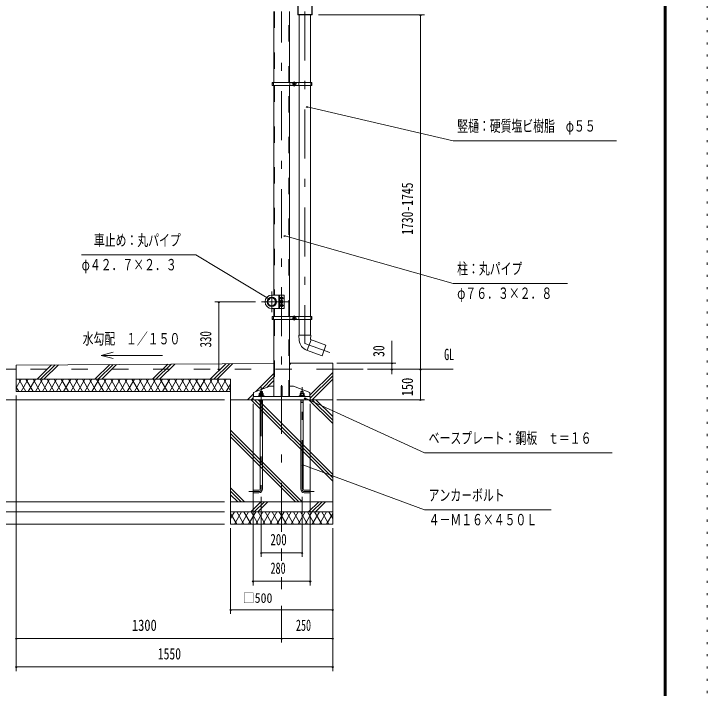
# Model space of a CAD drawing. Units: millimetres, scale not verified, with parts at other scales. Extents: x -22989 to 22993, y -10500 to 10500.
# Drawn here: x 14502 to 22993, y -2815 to 5449 of the extents above; entities that cross this region are included whole.
import ezdxf
from ezdxf.enums import TextEntityAlignment as Align

# ---------------------------------------------------------------- set-up
doc = ezdxf.new("R2010")
doc.units = ezdxf.units.MM
doc.header["$LTSCALE"] = 50
for name, pattern in [('USER2', [10, 4, -6]), ('USER3', [24, 12, -5, 2, -5]), ('USER4', [3, 0.5, -2.5])]:
    doc.linetypes.add(name, pattern=pattern)
for name, color, linetype, lineweight in [('0-6_2-02BOLD', 7, 'Continuous', 18), ('0-7_2-12HIDDEN', 3, 'USER2', 18), ('0-8_2-22CENTER', 3, 'USER3', 18), ('0-9_2-42THIN', 4, 'Continuous', 18), ('0-A_2-52DIM', 3, 'Continuous', 18), ('0-B_2-62HATCH', 2, 'Continuous', 18), ('0-C_F-F1PAPER', 5, 'Continuous', 18), ('0-D_F-E_J_ADD', 5, 'USER4', 18)]:
    doc.layers.add(name, color=color, linetype=linetype, lineweight=lineweight)
doc.styles.add('ＭＳ ゴシック', font='')
doc.styles.get('ＭＳ ゴシック').set_extended_font_data('MS Gothic')

msp = doc.modelspace()

# ---------------------------------------------------------------- linework, layer by layer
at = {"layer": '0-6_2-02BOLD'}
for p, q in [((17686.4, 5477.35), (17686.4, 4609.93)), ((17877.15, 4609.93), (17877.15, 5477.35)), ((17996.54, 4609.93), (17996.54, 5437.25)), ((18134.04, 5437.25), (18134.04, 4609.93)), ((17682.41, 4589.93), (17667.16, 4589.93)), ((17682.41, 4609.93), (17682.41, 4569.93)), ((17881.15, 4569.93), (17881.15, 4609.93)), ((17992.54, 4569.93), (17992.54, 4609.93)), ((18138.04, 4609.93), (18138.04, 4569.93)), ((18153.29, 4589.93), (18138.04, 4589.93)), ((17686.4, 4569.93), (17686.4, 2002.43)), ((17877.15, 1741.42), (17877.15, 4569.93)), ((17996.54, 1741.42), (17996.54, 4569.93)), ((18134.04, 4569.93), (18134.04, 1741.42)), ((17756.78, 1837.43), (17756.78, 2002.43)), ((17714.78, 1927.43), (17717.53, 1927.43)), ((17717.53, 1912.43), (17714.78, 1912.43)), ((17756.78, 1934.37), (17768.01, 1934.37)), ((17768.01, 1927.15), (17756.78, 1927.15)), ((17756.78, 1912.71), (17768.01, 1912.71)), ((17781.78, 1927.43), (17769.28, 1927.43)), ((17769.28, 1912.43), (17781.78, 1912.43)), ((17790.51, 1927.15), (17781.78, 1927.15)), ((17781.78, 1912.71), (17790.51, 1912.71)), ((17686.4, 1837.43), (17686.4, 1741.42)), ((17682.41, 1721.42), (17667.16, 1721.42)), ((17682.41, 1741.42), (17682.41, 1701.42)), ((17686.4, 1701.42), (17686.4, 759.93)), ((17877.15, 759.93), (17877.15, 1701.42)), ((17881.15, 1701.42), (17881.15, 1741.42)), ((17992.54, 1701.42), (17992.54, 1741.42)), ((17996.54, 1512.77), (17996.54, 1701.42)), ((18134.04, 1701.42), (18134.04, 1512.77)), ((18138.04, 1741.42), (18138.04, 1701.42)), ((18153.29, 1721.42), (18138.04, 1721.42)), ((18141.54, 1455.04), (18094.52, 1325.83)), ((14531.77, 1094.93), (14156.77, 1094.93)), ((18406.77, 1094.93), (18781.77, 1094.93)), ((17156.77, 969.93), (14531.77, 969.93)), ((17156.77, 969.93), (17156.77, -805.07)), ((17774.28, 759.93), (17774.28, 884.93)), ((17519.51, 773.18), (17519.51, 795.92)), ((17524.28, 765.68), (17531.78, 773.18)), ((17539.28, 773.18), (17531.78, 765.68)), ((17544.05, 795.92), (17544.05, 773.18)), ((17546.78, 816.41), (17546.78, 798.18)), ((18019.51, 773.18), (18019.51, 795.92)), ((18031.78, 765.68), (18024.28, 773.18)), ((18031.78, 773.18), (18039.28, 765.68)), ((18044.05, 795.92), (18044.05, 773.18)), ((18046.78, 816.41), (18046.78, 798.18)), ((17156.77, 719.93), (18406.77, 719.93)), ((17516.78, -377.57), (17516.78, 719.93)), ((17516.78, 686.18), (17546.77, 686.18)), ((17546.77, 719.93), (17546.77, -377.57)), ((18016.77, 719.93), (18016.77, -377.57)), ((18046.78, 686.18), (18016.77, 686.18)), ((18046.78, -377.57), (18046.78, 719.93)), ((17431.77, -420.07), (17504.27, -420.07)), ((18406.77, -530.07), (17156.77, -530.07)), ((17156.77, -655.07), (18406.77, -655.07))]:
    msp.add_line(p, q, dxfattribs=at)
for points in [[(17984.27, 5549.75), (17981.28, 5549.75), (17981.28, 5437.25), (18156.28, 5437.25), (18156.28, 5549.75), (18153.27, 5549.75), (18153.27, 5445.25), (18148.28, 5440.25), (17989.28, 5440.25), (17984.27, 5445.25)], [(18153.29, 4569.93), (17667.16, 4569.93), (17667.16, 4609.93), (18153.29, 4609.93)], [(17949.35, 4597.15), (17949.35, 4582.71), (17936.85, 4575.49), (17924.35, 4582.71), (17924.35, 4597.15), (17936.85, 4604.36)], [(17769.28, 1972.15), (17769.28, 1957.71), (17781.78, 1950.5), (17794.28, 1957.71), (17794.28, 1972.15), (17781.78, 1979.36)], [(17714.78, 1912.43), (17714.78, 1927.43), (17712.28, 1924.93), (17712.28, 1914.93)], [(17769.28, 1882.15), (17769.28, 1867.71), (17781.78, 1860.5), (17794.28, 1867.71), (17794.28, 1882.15), (17781.78, 1889.36)], [(17791.78, 1907.68), (17790.51, 1905.5), (17781.78, 1905.5), (17781.78, 1934.37), (17790.51, 1934.37), (17791.78, 1932.18)], [(18153.29, 1701.42), (17667.16, 1701.42), (17667.16, 1741.42), (18153.29, 1741.42)], [(17949.35, 1728.64), (17949.35, 1714.21), (17936.85, 1706.99), (17924.35, 1714.21), (17924.35, 1728.64), (17936.85, 1735.86)]]:
    msp.add_lwpolyline(points, close=True, dxfattribs=at)
for points in [[(17661.78, 2002.43), (17811.77, 2002.43), (17811.77, 1837.43), (17661.78, 1837.43)], [(17768.01, 1934.37), (17769.28, 1932.18), (17769.28, 1907.68), (17768.01, 1905.5), (17756.78, 1905.5)], [(18087.6, 1328.35), (18277.04, 1259.4), (18324.06, 1388.61), (18134.04, 1457.77), (18139.04, 1512.77), (17991.55, 1512.77), (17997.7, 1445.1)], [(17686.4, 1165.28), (14531.77, 1144.93), (14531.77, 819.93), (17156.77, 819.93)], [(17156.77, -805.07), (18406.77, -805.07), (18406.77, 1169.93), (17877.15, 1166.51)], [(17436.4, 759.93), (17436.4, 809.93), (17636.4, 884.93), (17686.4, 884.93)], [(17774.28, 884.93), (17789.28, 884.93), (17789.28, 759.93)], [(17877.15, 884.93), (17927.15, 884.93), (18127.15, 809.93), (18127.15, 759.93)], [(17566.78, 759.93), (17566.78, 765.68), (17496.78, 765.68), (17496.78, 759.93)], [(17504.91, 765.68), (17504.91, 773.18), (17558.65, 773.18), (17558.65, 765.68)], [(17556.32, 773.18), (17556.32, 795.92), (17552.4, 798.18), (17511.16, 798.18), (17507.24, 795.92), (17507.24, 773.18)], [(17516.78, 798.18), (17516.78, 816.41), (17546.78, 816.41), (17541.78, 821.41), (17521.78, 821.41), (17516.78, 816.41)], [(18066.78, 759.93), (18066.78, 765.68), (17996.78, 765.68), (17996.78, 759.93)], [(18004.9, 765.68), (18004.9, 773.18), (18058.65, 773.18), (18058.65, 765.68)], [(18056.32, 773.18), (18056.32, 795.92), (18052.4, 798.18), (18011.15, 798.18), (18007.24, 795.92), (18007.24, 773.18)], [(18016.78, 798.18), (18016.78, 816.41), (18046.78, 816.41), (18041.78, 821.41), (18021.78, 821.41), (18016.78, 816.41)], [(18131.78, 719.93), (18131.78, 759.93), (17431.78, 759.93), (17431.78, 719.93)], [(17504.27, -390.07), (17431.77, -390.07), (17431.77, -420.07)], [(18059.27, -420.07), (18131.77, -420.07), (18131.77, -390.07), (18059.27, -390.07)]]:
    msp.add_lwpolyline(points, dxfattribs=at)
for centre, radius in [((17936.85, 4589.93), 15.62), ((17936.85, 4589.93), 12.25), ((17661.78, 1919.93), 56.25), ((17658.9, 1919.93), 53.38), ((17658.9, 1919.93), 47.62), ((17781.78, 1964.93), 15.62), ((17781.78, 1964.93), 12.25), ((17781.78, 1874.93), 15.62), ((17781.78, 1874.93), 12.25), ((17936.85, 1721.42), 15.62), ((17936.85, 1721.42), 12.25)]:
    msp.add_circle(centre, radius, dxfattribs=at)
for centre, radius, start, end in [((17661.78, 1919.93), 82.5, 90, 270), ((17763.48, 1930.76), 5.79, 321.46857, 360), ((17748, 1919.93), 21.27, 340.17088, 19.83133), ((17763.48, 1909.1), 5.79, 0, 38.54623), ((17770.5, 1919.93), 21.27, 340.16867, 19.82912), ((17785.98, 1909.1), 5.79, 0, 38.53143), ((17785.99, 1930.76), 5.79, 321.45377, 0), ((18134.63, 1457.55), 137.5, 185.19513, 249.99989), ((17513.37, 788.72), 9.46, 49.5701, 90), ((17531.78, 763.73), 34.45, 69.13593, 110.86406), ((17550.19, 788.72), 9.46, 90, 130.42989), ((18013.38, 788.72), 9.46, 49.57011, 90), ((18031.78, 763.73), 34.45, 69.13594, 110.86407), ((18050.18, 788.72), 9.46, 90, 130.4299), ((17504.27, -377.57), 42.5, 270, 0), ((17504.27, -377.57), 12.5, 270, 0), ((18059.27, -377.57), 42.5, 180, 270), ((18059.27, -377.57), 12.5, 180, 270)]:
    msp.add_arc(centre, radius, start, end, dxfattribs=at)
at = {"layer": '0-7_2-12HIDDEN'}
for p, q in [((17693.4, 5477.35), (17693.4, 4609.93)), ((17870.15, 4609.93), (17870.15, 5477.35)), ((17693.4, 4569.93), (17693.4, 2002.43)), ((17870.15, 1741.42), (17870.15, 4569.93)), ((17748.78, 2002.43), (17748.78, 1837.43)), ((17693.4, 1741.42), (17693.4, 1837.43)), ((17693.4, 1701.42), (17693.4, 759.93)), ((17870.15, 759.93), (17870.15, 1701.42)), ((18406.77, 1094.93), (14531.77, 1094.93))]:
    msp.add_line(p, q, dxfattribs=at)
at = {"layer": '0-8_2-22CENTER'}
for p, q in [((17781.78, -899.96), (17781.78, 5477.35)), ((17968.1, 4589.93), (17905.6, 4589.93)), ((17936.85, 4621.18), (17936.85, 4558.68)), ((17661.78, 1794.93), (17661.78, 2044.93)), ((17813.03, 1964.93), (17750.52, 1964.93)), ((17536.78, 1919.93), (17861.78, 1919.93)), ((17750.52, 1874.93), (17814.66, 1874.93)), ((17905.6, 1721.42), (17968.1, 1721.42)), ((17936.85, 1690.18), (17936.85, 1752.67)), ((17531.78, 872.67), (17531.78, -377.57)), ((18031.77, -377.57), (18031.77, 872.67)), ((17504.27, -405.07), (17381.78, -405.07)), ((18059.27, -405.07), (18181.77, -405.07))]:
    msp.add_line(p, q, dxfattribs=at)
msp.add_lwpolyline([(18065.29, 5477.35), (18065.29, 1409.63), (18372.15, 1297.94)], dxfattribs=at)
for centre, start, end in [((17504.27, -377.57), 270, 0), ((18059.27, -377.57), 180, 270)]:
    msp.add_arc(centre, 27.5, start, end, dxfattribs=at)
at = {"layer": '0-9_2-42THIN'}
for p, q in [((17712.78, 1925.43), (17717.76, 1925.43)), ((17717.76, 1914.43), (17712.78, 1914.43)), ((17781.78, 1925.43), (17769.28, 1925.43)), ((17769.28, 1914.43), (17781.78, 1914.43)), ((17520.53, 798.18), (17520.53, 820.16)), ((17543.03, 820.16), (17543.03, 798.18)), ((18020.53, 820.16), (18020.53, 798.18)), ((18043.03, 798.18), (18043.03, 820.16))]:
    msp.add_line(p, q, dxfattribs=at)
for points in [[(17520.53, 719.93), (17520.53, 686.18), (17516.78, 679.69)], [(17546.77, 679.69), (17543.03, 686.18), (17543.03, 719.93)], [(18020.52, 719.93), (18020.52, 686.18), (18016.77, 679.69)], [(18046.78, 679.69), (18043.03, 686.18), (18043.03, 719.93)]]:
    msp.add_lwpolyline(points, dxfattribs=at)
at = {"layer": '0-A_2-52DIM'}
for p, q in [((19531.78, 5437.25), (18234.27, 5437.25)), ((19491.78, 5437.25), (19471.78, 5437.25)), ((19481.78, 5437.25), (19481.78, 719.93)), ((18103.38, 4310.98), (18083.38, 4310.98)), ((17830.47, 2730.46), (17810.47, 2730.46)), ((17634.86, 1956.41), (17614.86, 1956.41)), ((16961.78, 1919.93), (17461.78, 1919.93)), ((17021.78, 1919.93), (17001.78, 1919.93)), ((17011.78, 1094.93), (17011.78, 1919.93)), ((19131.78, 1032.16), (19131.78, 1439.93)), ((15572.54, 1262.63), (15717.43, 1301.46)), ((18456.77, 1169.93), (19181.77, 1169.93)), ((19141.78, 1169.93), (19121.78, 1169.93)), ((17021.78, 1094.93), (17001.78, 1094.93)), ((18831.77, 1094.93), (19881.78, 1094.93)), ((19141.78, 1094.93), (19121.78, 1094.93)), ((19491.78, 1094.93), (19471.78, 1094.93)), ((14531.77, 769.93), (14531.77, -2605.07)), ((17081.77, 719.93), (13056.78, 719.93)), ((18077.85, 737.94), (18057.85, 737.94)), ((19531.78, 719.93), (18456.77, 719.93)), ((19491.78, 719.93), (19471.78, 719.93)), ((17431.77, -1555.07), (17431.77, 669.93)), ((18131.78, 669.93), (18131.78, -1555.07)), ((18049.47, -76.73), (18029.47, -76.73)), ((17531.78, -470.07), (17531.78, -1205.07)), ((18031.77, -1205.07), (18031.77, -470.07)), ((17081.77, -530.07), (13406.77, -530.07)), ((13406.77, -655.07), (17081.77, -655.07)), ((12706.77, -805.07), (17081.77, -805.07)), ((17156.77, -855.07), (17156.77, -1905.07)), ((18406.77, -2605.07), (18406.77, -855.07)), ((17541.78, -1155.07), (17521.78, -1155.07)), ((17531.78, -1155.07), (18031.77, -1155.07)), ((17781.78, -1255.37), (17781.78, -1105.07)), ((18041.78, -1155.07), (18021.78, -1155.07)), ((17441.77, -1505.07), (17421.77, -1505.07)), ((18131.78, -1505.07), (17431.77, -1505.07)), ((17781.78, -1603.58), (17781.78, -1455.07)), ((18141.78, -1505.07), (18121.78, -1505.07)), ((17166.77, -1855.07), (17146.77, -1855.07)), ((17156.77, -1855.07), (18406.77, -1855.07)), ((17781.78, -2255.07), (17781.78, -1805.07)), ((18416.77, -1855.07), (18396.77, -1855.07)), ((14541.77, -2205.07), (14521.77, -2205.07)), ((18406.77, -2205.07), (14531.77, -2205.07)), ((17791.78, -2205.07), (17771.78, -2205.07)), ((18416.77, -2205.07), (18396.77, -2205.07)), ((14541.77, -2555.07), (14521.77, -2555.07)), ((14531.77, -2555.07), (18406.77, -2555.07)), ((18416.77, -2555.07), (18396.77, -2555.07))]:
    msp.add_line(p, q, dxfattribs=at)
for points in [[(21881.78, 3894.93), (19881.78, 3894.93), (18093.38, 4310.98)], [(17820.47, 2730.46), (19881.78, 2144.93), (21281.78, 2144.93)], [(17624.86, 1956.41), (16731.78, 2494.93), (15331.77, 2494.93)], [(15717.43, 1223.81), (15572.54, 1262.63), (16322.54, 1262.63)], [(18067.85, 737.94), (19531.78, 69.93), (21831.78, 69.93)], [(21081.77, -630.07), (19531.78, -630.07), (18039.47, -76.73)]]:
    msp.add_lwpolyline(points, dxfattribs=at)
for centre in [(19481.78, 5437.25), (18093.38, 4310.98), (17820.47, 2730.46), (17624.86, 1956.41), (17011.78, 1919.93), (19131.78, 1169.93), (17011.78, 1094.93), (19131.78, 1094.93), (19481.78, 1094.93), (18067.85, 737.94), (19481.78, 719.93), (18039.47, -76.73), (17531.78, -1155.07), (18031.78, -1155.07), (17431.77, -1505.07), (18131.78, -1505.07), (17156.77, -1855.07), (18406.77, -1855.07), (14531.77, -2205.07), (17781.78, -2205.07), (18406.77, -2205.07), (14531.77, -2555.07), (18406.77, -2555.07)]:
    msp.add_arc(centre, 10, 180, 0, dxfattribs=at)
at = {"layer": '0-B_2-62HATCH'}
for p, q in [((14785.92, 969.93), (14963.71, 1147.72)), ((15006.41, 1147.99), (14828.35, 969.93)), ((14870.78, 969.93), (15049.11, 1148.27)), ((15493.03, 969.93), (15675.41, 1152.31)), ((15535.46, 969.93), (15718.11, 1152.59)), ((15760.81, 1152.86), (15577.88, 969.93)), ((16200.14, 969.93), (16387.11, 1156.9)), ((16429.81, 1157.18), (16242.56, 969.93)), ((16284.99, 969.93), (16472.51, 1157.45)), ((16907.24, 969.93), (17098.8, 1161.49)), ((17141.51, 1161.77), (16949.67, 969.93)), ((16992.1, 969.93), (17184.21, 1162.04)), ((17877.15, 1147.88), (17895.91, 1166.63)), ((17465.12, 820.7), (17686.4, 1041.98)), ((18127.15, 775.62), (18406.77, 1055.25)), ((14531.77, 865.76), (14591.91, 969.93)), ((14563.05, 969.93), (14649.65, 819.93)), ((14678.52, 969.93), (14591.91, 819.93)), ((14736.25, 819.93), (14649.65, 969.93)), ((14678.52, 819.93), (14765.12, 969.93)), ((14822.85, 819.93), (14736.25, 969.93)), ((14851.72, 969.93), (14765.12, 819.93)), ((14822.86, 969.93), (14909.46, 819.93)), ((14938.33, 969.93), (14851.72, 819.93)), ((14996.06, 819.93), (14909.46, 969.93)), ((14938.33, 819.93), (15024.93, 969.93)), ((14996.06, 969.93), (15082.66, 819.93)), ((15111.53, 969.93), (15024.93, 819.93)), ((15169.26, 819.93), (15082.66, 969.93)), ((15111.53, 819.93), (15198.13, 969.93)), ((15169.26, 969.93), (15255.87, 819.93)), ((15284.73, 969.93), (15198.13, 819.93)), ((15342.47, 819.93), (15255.87, 969.93)), ((15284.73, 819.93), (15371.34, 969.93)), ((15342.47, 969.93), (15429.07, 819.93)), ((15457.94, 969.93), (15371.34, 819.93)), ((15515.68, 819.93), (15429.07, 969.93)), ((15457.94, 819.93), (15544.54, 969.93)), ((15602.28, 819.93), (15515.68, 969.93)), ((15631.15, 969.93), (15544.54, 819.93)), ((15602.28, 969.93), (15688.88, 819.93)), ((15717.75, 969.93), (15631.15, 819.93)), ((15775.48, 819.93), (15688.88, 969.93)), ((15717.75, 819.93), (15804.35, 969.93)), ((15775.48, 969.93), (15862.09, 819.93)), ((15890.95, 969.93), (15804.35, 819.93)), ((15948.69, 819.93), (15862.09, 969.93)), ((15890.95, 819.93), (15977.56, 969.93)), ((15948.69, 969.93), (16035.29, 819.93)), ((16064.16, 969.93), (15977.56, 819.93)), ((16121.89, 819.93), (16035.29, 969.93)), ((16064.16, 819.93), (16150.76, 969.93)), ((16121.89, 969.93), (16208.5, 819.93)), ((16237.36, 969.93), (16150.76, 819.93)), ((16295.1, 819.93), (16208.5, 969.93)), ((16237.36, 819.93), (16323.97, 969.93)), ((16295.1, 969.93), (16381.7, 819.93)), ((16410.57, 969.93), (16323.97, 819.93)), ((16468.3, 819.93), (16381.7, 969.93)), ((16410.57, 819.93), (16497.17, 969.93)), ((16468.3, 969.93), (16554.91, 819.93)), ((16583.77, 969.93), (16497.17, 819.93)), ((16641.51, 819.93), (16554.91, 969.93)), ((16583.77, 819.93), (16670.38, 969.93)), ((16641.51, 969.93), (16728.11, 819.93)), ((16756.98, 969.93), (16670.38, 819.93)), ((16814.71, 819.93), (16728.11, 969.93)), ((16756.98, 819.93), (16843.58, 969.93)), ((16814.71, 969.93), (16901.32, 819.93)), ((16930.18, 969.93), (16843.58, 819.93)), ((16901.32, 969.93), (16987.92, 819.93)), ((16930.18, 819.93), (17016.79, 969.93)), ((17074.52, 819.93), (16987.92, 969.93)), ((17016.79, 819.93), (17103.39, 969.93)), ((17074.52, 969.93), (17156.77, 827.47)), ((17686.4, 999.55), (17533, 846.16)), ((17600.88, 871.61), (17686.4, 957.13)), ((18406.77, 1012.82), (18131.78, 737.83)), ((18156.31, 719.93), (18406.77, 970.39)), ((14563.05, 819.93), (14531.77, 874.1)), ((17103.39, 819.93), (17156.77, 912.4)), ((17436.4, 791.98), (17364.35, 719.93)), ((17406.78, 719.93), (17431.78, 744.93)), ((18406.77, -279.6), (17407.24, 719.93)), ((17449.67, 719.93), (18406.77, -237.17)), ((18406.77, -194.75), (17492.09, 719.93)), ((18114.35, 719.93), (18406.77, 427.5)), ((18406.77, 469.93), (18156.78, 719.93)), ((18199.2, 719.93), (18406.77, 512.36)), ((17156.77, 348.14), (18034.99, -530.07)), ((17992.56, -530.07), (17156.77, 305.72)), ((17156.77, 263.29), (17950.13, -530.07)), ((17327.88, -530.07), (17156.77, -358.96)), ((17156.77, -401.39), (17285.46, -530.07)), ((17243.03, -530.07), (17156.77, -443.82)), ((17403.56, -655.07), (17528.56, -530.07)), ((17570.99, -530.07), (17445.99, -655.07)), ((17488.42, -655.07), (17613.42, -530.07)), ((18110.67, -655.07), (18235.67, -530.07)), ((18278.1, -530.07), (18153.1, -655.07)), ((18195.52, -655.07), (18320.52, -530.07)), ((17156.77, -737.6), (17204.43, -655.07)), ((17233.29, -805.07), (17156.77, -672.54)), ((17291.03, -655.07), (17204.43, -805.07)), ((17233.29, -655.07), (17319.9, -805.07)), ((17291.03, -805.07), (17377.63, -655.07)), ((17406.5, -805.07), (17319.89, -655.07)), ((17464.23, -655.07), (17377.63, -805.07)), ((17493.1, -805.07), (17406.5, -655.07)), ((17550.83, -655.07), (17464.23, -805.07)), ((17579.7, -805.07), (17493.1, -655.07)), ((17637.44, -655.07), (17550.83, -805.07)), ((17579.7, -655.07), (17666.31, -805.07)), ((17637.44, -805.07), (17724.04, -655.07)), ((17752.91, -805.07), (17666.31, -655.07)), ((17810.64, -655.07), (17724.04, -805.07)), ((17752.91, -655.07), (17839.51, -805.07)), ((17810.64, -805.07), (17897.25, -655.07)), ((17926.11, -805.07), (17839.51, -655.07)), ((17983.85, -655.07), (17897.25, -805.07)), ((17926.11, -655.07), (18012.72, -805.07)), ((17983.85, -805.07), (18070.45, -655.07)), ((18099.32, -805.07), (18012.71, -655.07)), ((18157.05, -655.07), (18070.45, -805.07)), ((18099.32, -655.07), (18185.92, -805.07)), ((18157.05, -805.07), (18243.66, -655.07)), ((18272.52, -805.07), (18185.92, -655.07)), ((18330.26, -655.07), (18243.66, -805.07)), ((18272.52, -655.07), (18359.13, -805.07)), ((18330.26, -805.07), (18406.77, -672.54)), ((18406.77, -737.6), (18359.13, -655.07))]:
    msp.add_line(p, q, dxfattribs=at)
at = {"layer": '0-C_F-F1PAPER'}
for points in [[(22493.19, -10000), (-6206.81, -10000), (-6206.81, 10100), (22493.19, 10100)], [(22490.68, -9997.5), (22490.68, 10097.5), (-6204.31, 10097.5), (-6204.31, -9997.5)], [(22488.19, -9995), (-6201.81, -9995), (-6201.81, 10095), (22488.19, 10095)], [(22485.69, -9992.5), (22485.69, 10092.5), (-6199.31, 10092.5), (-6199.31, -9992.5)], [(22483.19, -9990), (-6196.81, -9990), (-6196.81, 10090), (22483.19, 10090)], [(22480.69, -9987.5), (22480.69, 10087.5), (-6194.31, 10087.5), (-6194.31, -9987.5)], [(22478.18, -9985), (-6191.81, -9985), (-6191.81, 10085), (22478.18, 10085)], [(22475.69, -9982.5), (-6189.31, -9982.5), (-6189.31, 10082.5), (22475.69, 10082.5)], [(22473.19, -9980), (22473.19, 10080), (-6186.81, 10080), (-6186.81, -9980)], [(22470.69, -9977.5), (22470.69, 10077.5), (-6184.31, 10077.5), (-6184.31, -9977.5)], [(22468.19, -9975), (22468.19, 10075), (-6181.81, 10075), (-6181.81, -9975)]]:
    msp.add_lwpolyline(points, close=True, dxfattribs=at)
at = {"layer": '0-D_F-E_J_ADD'}
msp.add_lwpolyline([(22993.19, -10500), (-6706.81, -10500), (-6706.81, 10500), (22993.19, 10500)], close=True, dxfattribs=at)

# ---------------------------------------------------------------- texts
at = {"layer": '0-A_2-52DIM', "color": 7, "style": 'ＭＳ ゴシック'}
for s, height, width, p in [('竪樋：硬質塩ビ樹脂\u3000φ５５', 139.3, 0.7, (19931.78, 3963.93)), ('車止め：丸パイプ', 139.3, 0.7, (15481.77, 2563.93)), ('φ４２．７×２．３', 139.3, 0.7, (15331.77, 2263.93)), ('柱：丸パイプ', 139.3, 0.7, (19931.78, 2213.93)), ('φ７６．３×２．８', 139.3, 0.7, (19931.78, 1913.93)), ('水勾配\u3000１／１５０', 139.3, 0.7, (15344.08, 1356.63)), ('GL', 139.3, 0.65, (19771.77, 1163.93)), ('ベースプレート：鋼板\u3000ｔ＝１６', 139.3, 0.7, (19581.78, 138.93)), ('アンカ－ボルト', 139.3, 0.7, (19581.77, -561.07)), ('４－Ｍ１６×４５０Ｌ', 139.3, 0.7, (19581.77, -861.07)), ('200', 139.3, 0.7, (17644.12, -1105.07)), ('280', 139.3, 0.65, (17645.53, -1455.07)), ('□500', 118.4, 0.9, (17305.73, -1805.07)), ('1300', 139.3, 0.8, (15948.47, -2155.07)), ('250', 139.3, 0.65, (17957.08, -2155.07)), ('1550', 139.3, 0.75, (16264.83, -2505.07))]:
    msp.add_text(s, height=height, dxfattribs=dict(at, width=width)).set_placement(p, align=Align.BOTTOM_LEFT)
for s, width, p in [('1730-1745', 0.75, (19431.78, 2742.04)), ('330', 0.7, (16961.78, 1361.69)), ('30', 0.75, (19081.78, 1244.85)), ('150', 0.8, (19431.78, 762.05))]:
    msp.add_text(s, height=139.3, rotation=90, dxfattribs=dict(at, width=width)).set_placement(p, align=Align.BOTTOM_LEFT)

doc.saveas('drawing.dxf')
